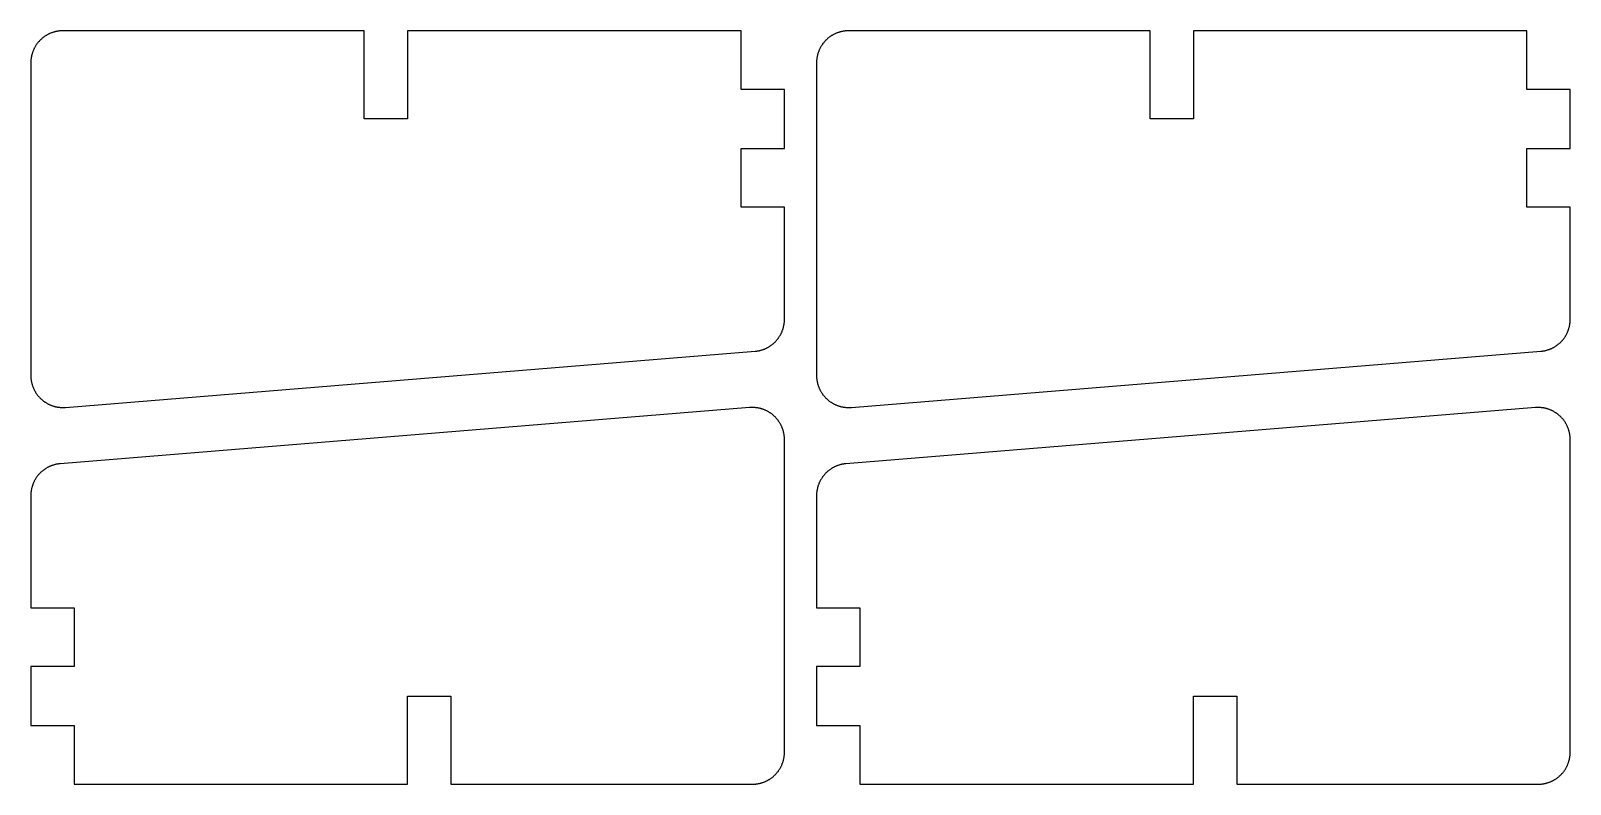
# Model space of a CAD drawing. Header units: metres. Extents: x 20 to 1960, y 15 to 485.
# Drawn here: x 1000 to 1960, y 15 to 485 of the extents above; entities that cross this region are included whole.
import ezdxf

# ---------------------------------------------------------------- set-up
doc = ezdxf.new("R2010")
doc.units = ezdxf.units.M

msp = doc.modelspace()

# ---------------------------------------------------------------- linework, layer by layer
for p, q in [((1006.88, 480.094), (1006.62, 479.863)), ((1007.14, 480.321), (1006.88, 480.094)), ((1007.41, 480.543), (1007.14, 480.321)), ((1007.69, 480.76), (1007.41, 480.543)), ((1007.96, 480.973), (1007.69, 480.76)), ((1008.24, 481.18), (1007.96, 480.973)), ((1008.53, 481.383), (1008.24, 481.18)), ((1008.82, 481.581), (1008.53, 481.383)), ((1009.11, 481.773), (1008.82, 481.581)), ((1009.4, 481.961), (1009.11, 481.773)), ((1009.7, 482.143), (1009.4, 481.961)), ((1010, 482.32), (1009.7, 482.143)), ((1010.3, 482.492), (1010, 482.32)), ((1010.61, 482.659), (1010.3, 482.492)), ((1010.92, 482.82), (1010.61, 482.659)), ((1011.23, 482.976), (1010.92, 482.82)), ((1011.55, 483.126), (1011.23, 482.976)), ((1011.87, 483.271), (1011.55, 483.126)), ((1012.19, 483.41), (1011.87, 483.271)), ((1012.51, 483.544), (1012.19, 483.41)), ((1012.83, 483.672), (1012.51, 483.544)), ((1013.16, 483.794), (1012.83, 483.672)), ((1013.49, 483.91), (1013.16, 483.794)), ((1013.82, 484.021), (1013.49, 483.91)), ((1014.15, 484.126), (1013.82, 484.021)), ((1014.49, 484.225), (1014.15, 484.126)), ((1014.82, 484.319), (1014.49, 484.225)), ((1015.16, 484.406), (1014.82, 484.319)), ((1015.5, 484.487), (1015.16, 484.406)), ((1015.84, 484.563), (1015.5, 484.487)), ((1016.18, 484.633), (1015.84, 484.563)), ((1016.53, 484.696), (1016.18, 484.633)), ((1016.87, 484.754), (1016.53, 484.696)), ((1017.22, 484.805), (1016.87, 484.754)), ((1017.56, 484.851), (1017.22, 484.805)), ((1017.91, 484.89), (1017.56, 484.851)), ((1018.26, 484.924), (1017.91, 484.89)), ((1018.6, 484.951), (1018.26, 484.924)), ((1018.95, 484.973), (1018.6, 484.951)), ((1019.3, 484.988), (1018.95, 484.973)), ((1019.65, 484.997), (1019.3, 484.988)), ((1020, 485), (1019.65, 484.997)), ((1208, 485), (1020, 485)), ((1208, 430), (1208, 485)), ((1443, 485), (1235, 485)), ((1235, 485), (1235, 430)), ((1443, 448.333), (1443, 485)), ((1496.88, 480.094), (1496.62, 479.863)), ((1497.14, 480.321), (1496.88, 480.094)), ((1497.41, 480.543), (1497.14, 480.321)), ((1497.69, 480.76), (1497.41, 480.543)), ((1497.96, 480.973), (1497.69, 480.76)), ((1498.24, 481.18), (1497.96, 480.973)), ((1498.53, 481.383), (1498.24, 481.18)), ((1498.82, 481.581), (1498.53, 481.383)), ((1499.11, 481.773), (1498.82, 481.581)), ((1499.4, 481.961), (1499.11, 481.773)), ((1499.7, 482.143), (1499.4, 481.961)), ((1500, 482.32), (1499.7, 482.143)), ((1500.3, 482.492), (1500, 482.32)), ((1500.61, 482.659), (1500.3, 482.492)), ((1500.92, 482.82), (1500.61, 482.659)), ((1501.23, 482.976), (1500.92, 482.82)), ((1501.55, 483.126), (1501.23, 482.976)), ((1501.87, 483.271), (1501.55, 483.126)), ((1502.19, 483.41), (1501.87, 483.271)), ((1502.51, 483.544), (1502.19, 483.41)), ((1502.83, 483.672), (1502.51, 483.544)), ((1503.16, 483.794), (1502.83, 483.672)), ((1503.49, 483.91), (1503.16, 483.794)), ((1503.82, 484.021), (1503.49, 483.91)), ((1504.15, 484.126), (1503.82, 484.021)), ((1504.49, 484.225), (1504.15, 484.126)), ((1504.82, 484.319), (1504.49, 484.225)), ((1505.16, 484.406), (1504.82, 484.319)), ((1505.5, 484.487), (1505.16, 484.406)), ((1505.84, 484.563), (1505.5, 484.487)), ((1506.18, 484.633), (1505.84, 484.563)), ((1506.53, 484.696), (1506.18, 484.633)), ((1506.87, 484.754), (1506.53, 484.696)), ((1507.22, 484.805), (1506.87, 484.754)), ((1507.56, 484.851), (1507.22, 484.805)), ((1507.91, 484.89), (1507.56, 484.851)), ((1508.26, 484.924), (1507.91, 484.89)), ((1508.6, 484.951), (1508.26, 484.924)), ((1508.95, 484.973), (1508.6, 484.951)), ((1509.3, 484.988), (1508.95, 484.973)), ((1509.65, 484.997), (1509.3, 484.988)), ((1510, 485), (1509.65, 484.997)), ((1698, 485), (1510, 485)), ((1698, 430), (1698, 485)), ((1933, 485), (1725, 485)), ((1725, 485), (1725, 430)), ((1933, 448.333), (1933, 485)), ((1000.77, 470.513), (1000.68, 470.176)), ((1000.87, 470.847), (1000.77, 470.513)), ((1000.98, 471.18), (1000.87, 470.847)), ((1001.09, 471.511), (1000.98, 471.18)), ((1001.21, 471.84), (1001.09, 471.511)), ((1001.33, 472.167), (1001.21, 471.84)), ((1001.46, 472.492), (1001.33, 472.167)), ((1001.59, 472.815), (1001.46, 472.492)), ((1001.73, 473.135), (1001.59, 472.815)), ((1001.87, 473.452), (1001.73, 473.135)), ((1002.02, 473.767), (1001.87, 473.452)), ((1002.18, 474.08), (1002.02, 473.767)), ((1002.34, 474.389), (1002.18, 474.08)), ((1002.51, 474.696), (1002.34, 474.389)), ((1002.68, 475), (1002.51, 474.696)), ((1002.86, 475.301), (1002.68, 475)), ((1003.04, 475.598), (1002.86, 475.301)), ((1003.23, 475.893), (1003.04, 475.598)), ((1003.42, 476.184), (1003.23, 475.893)), ((1003.62, 476.472), (1003.42, 476.184)), ((1003.82, 476.756), (1003.62, 476.472)), ((1004.03, 477.036), (1003.82, 476.756)), ((1004.24, 477.313), (1004.03, 477.036)), ((1004.46, 477.586), (1004.24, 477.313)), ((1004.68, 477.856), (1004.46, 477.586)), ((1004.91, 478.121), (1004.68, 477.856)), ((1005.14, 478.383), (1004.91, 478.121)), ((1005.37, 478.64), (1005.14, 478.383)), ((1005.61, 478.893), (1005.37, 478.64)), ((1005.86, 479.142), (1005.61, 478.893)), ((1006.11, 479.387), (1005.86, 479.142)), ((1006.36, 479.627), (1006.11, 479.387)), ((1006.62, 479.863), (1006.36, 479.627)), ((1490.77, 470.513), (1490.68, 470.176)), ((1490.87, 470.847), (1490.77, 470.513)), ((1490.98, 471.18), (1490.87, 470.847)), ((1491.09, 471.511), (1490.98, 471.18)), ((1491.21, 471.84), (1491.09, 471.511)), ((1491.33, 472.167), (1491.21, 471.84)), ((1491.46, 472.492), (1491.33, 472.167)), ((1491.59, 472.815), (1491.46, 472.492)), ((1491.73, 473.135), (1491.59, 472.815)), ((1491.87, 473.452), (1491.73, 473.135)), ((1492.02, 473.767), (1491.87, 473.452)), ((1492.18, 474.08), (1492.02, 473.767)), ((1492.34, 474.389), (1492.18, 474.08)), ((1492.51, 474.696), (1492.34, 474.389)), ((1492.68, 475), (1492.51, 474.696)), ((1492.86, 475.301), (1492.68, 475)), ((1493.04, 475.598), (1492.86, 475.301)), ((1493.23, 475.893), (1493.04, 475.598)), ((1493.42, 476.184), (1493.23, 475.893)), ((1493.62, 476.472), (1493.42, 476.184)), ((1493.82, 476.756), (1493.62, 476.472)), ((1494.03, 477.036), (1493.82, 476.756)), ((1494.24, 477.313), (1494.03, 477.036)), ((1494.46, 477.586), (1494.24, 477.313)), ((1494.68, 477.856), (1494.46, 477.586)), ((1494.91, 478.121), (1494.68, 477.856)), ((1495.14, 478.383), (1494.91, 478.121)), ((1495.37, 478.64), (1495.14, 478.383)), ((1495.61, 478.893), (1495.37, 478.64)), ((1495.86, 479.142), (1495.61, 478.893)), ((1496.11, 479.387), (1495.86, 479.142)), ((1496.36, 479.627), (1496.11, 479.387)), ((1496.62, 479.863), (1496.36, 479.627)), ((1000.01, 465.698), (1000, 465.349)), ((1000, 465.349), (1000, 465)), ((1000, 465), (1000, 270)), ((1000.03, 466.047), (1000.01, 465.698)), ((1000.05, 466.395), (1000.03, 466.047)), ((1000.08, 466.743), (1000.05, 466.395)), ((1000.11, 467.091), (1000.08, 466.743)), ((1000.15, 467.437), (1000.11, 467.091)), ((1000.19, 467.783), (1000.15, 467.437)), ((1000.25, 468.129), (1000.19, 467.783)), ((1000.3, 468.473), (1000.25, 468.129)), ((1000.37, 468.816), (1000.3, 468.473)), ((1000.44, 469.158), (1000.37, 468.816)), ((1000.51, 469.499), (1000.44, 469.158)), ((1000.59, 469.838), (1000.51, 469.499)), ((1000.68, 470.176), (1000.59, 469.838)), ((1490.01, 465.698), (1490, 465.349)), ((1490, 465.349), (1490, 465)), ((1490, 465), (1490, 270)), ((1490.03, 466.047), (1490.01, 465.698)), ((1490.05, 466.395), (1490.03, 466.047)), ((1490.08, 466.743), (1490.05, 466.395)), ((1490.11, 467.091), (1490.08, 466.743)), ((1490.15, 467.437), (1490.11, 467.091)), ((1490.19, 467.783), (1490.15, 467.437)), ((1490.25, 468.129), (1490.19, 467.783)), ((1490.3, 468.473), (1490.25, 468.129)), ((1490.37, 468.816), (1490.3, 468.473)), ((1490.44, 469.158), (1490.37, 468.816)), ((1490.51, 469.499), (1490.44, 469.158)), ((1490.59, 469.838), (1490.51, 469.499)), ((1490.68, 470.176), (1490.59, 469.838)), ((1470, 448.333), (1443, 448.333)), ((1470, 411.667), (1470, 448.333)), ((1960, 448.333), (1933, 448.333)), ((1960, 411.667), (1960, 448.333)), ((1235, 430), (1208, 430)), ((1725, 430), (1698, 430)), ((1443, 375), (1443, 411.667)), ((1443, 411.667), (1470, 411.667)), ((1933, 375), (1933, 411.667)), ((1933, 411.667), (1960, 411.667)), ((1470, 375), (1443, 375)), ((1470, 305), (1470, 375)), ((1960, 375), (1933, 375)), ((1960, 305), (1960, 375)), ((1468.54, 297.508), (1468.67, 297.833)), ((1468.67, 297.833), (1468.79, 298.16)), ((1468.79, 298.16), (1468.91, 298.489)), ((1468.91, 298.489), (1469.02, 298.82)), ((1469.02, 298.82), (1469.13, 299.153)), ((1469.13, 299.153), (1469.23, 299.487)), ((1469.23, 299.487), (1469.32, 299.824)), ((1469.32, 299.824), (1469.41, 300.162)), ((1469.41, 300.162), (1469.49, 300.501)), ((1469.49, 300.501), (1469.56, 300.842)), ((1469.56, 300.842), (1469.63, 301.184)), ((1469.63, 301.184), (1469.7, 301.527)), ((1469.7, 301.527), (1469.75, 301.871)), ((1469.75, 301.871), (1469.81, 302.217)), ((1469.81, 302.217), (1469.85, 302.563)), ((1469.85, 302.563), (1469.89, 302.909)), ((1469.89, 302.909), (1469.92, 303.257)), ((1469.92, 303.257), (1469.95, 303.605)), ((1469.95, 303.605), (1469.97, 303.953)), ((1469.97, 303.953), (1469.99, 304.302)), ((1469.99, 304.302), (1470, 304.651)), ((1470, 304.651), (1470, 305)), ((1958.54, 297.508), (1958.67, 297.833)), ((1958.67, 297.833), (1958.79, 298.16)), ((1958.79, 298.16), (1958.91, 298.489)), ((1958.91, 298.489), (1959.02, 298.82)), ((1959.02, 298.82), (1959.13, 299.153)), ((1959.13, 299.153), (1959.23, 299.487)), ((1959.23, 299.487), (1959.32, 299.824)), ((1959.32, 299.824), (1959.41, 300.162)), ((1959.41, 300.162), (1959.49, 300.501)), ((1959.49, 300.501), (1959.56, 300.842)), ((1959.56, 300.842), (1959.63, 301.184)), ((1959.63, 301.184), (1959.7, 301.527)), ((1959.7, 301.527), (1959.75, 301.871)), ((1959.75, 301.871), (1959.81, 302.217)), ((1959.81, 302.217), (1959.85, 302.563)), ((1959.85, 302.563), (1959.89, 302.909)), ((1959.89, 302.909), (1959.92, 303.257)), ((1959.92, 303.257), (1959.95, 303.605)), ((1959.95, 303.605), (1959.97, 303.953)), ((1959.97, 303.953), (1959.99, 304.302)), ((1959.99, 304.302), (1960, 304.651)), ((1960, 304.651), (1960, 305)), ((1460.3, 287.857), (1460.6, 288.039)), ((1460.6, 288.039), (1460.89, 288.227)), ((1460.89, 288.227), (1461.18, 288.419)), ((1461.18, 288.419), (1461.47, 288.617)), ((1461.47, 288.617), (1461.76, 288.82)), ((1461.76, 288.82), (1462.04, 289.027)), ((1462.04, 289.027), (1462.31, 289.24)), ((1462.31, 289.24), (1462.59, 289.457)), ((1462.59, 289.457), (1462.86, 289.679)), ((1462.86, 289.679), (1463.12, 289.906)), ((1463.12, 289.906), (1463.38, 290.137)), ((1463.38, 290.137), (1463.64, 290.373)), ((1463.64, 290.373), (1463.89, 290.613)), ((1463.89, 290.613), (1464.14, 290.858)), ((1464.14, 290.858), (1464.39, 291.107)), ((1464.39, 291.107), (1464.63, 291.36)), ((1464.63, 291.36), (1464.86, 291.617)), ((1464.86, 291.617), (1465.09, 291.879)), ((1465.09, 291.879), (1465.32, 292.144)), ((1465.32, 292.144), (1465.54, 292.414)), ((1465.54, 292.414), (1465.76, 292.687)), ((1465.76, 292.687), (1465.97, 292.964)), ((1465.97, 292.964), (1466.18, 293.244)), ((1466.18, 293.244), (1466.38, 293.528)), ((1466.38, 293.528), (1466.58, 293.816)), ((1466.58, 293.816), (1466.77, 294.107)), ((1466.77, 294.107), (1466.96, 294.402)), ((1466.96, 294.402), (1467.14, 294.699)), ((1467.14, 294.699), (1467.32, 295)), ((1467.32, 295), (1467.49, 295.304)), ((1467.49, 295.304), (1467.66, 295.611)), ((1467.66, 295.611), (1467.82, 295.92)), ((1467.82, 295.92), (1467.98, 296.233)), ((1467.98, 296.233), (1468.13, 296.548)), ((1468.13, 296.548), (1468.27, 296.865)), ((1468.27, 296.865), (1468.41, 297.185)), ((1468.41, 297.185), (1468.54, 297.508)), ((1950.3, 287.857), (1950.6, 288.039)), ((1950.6, 288.039), (1950.89, 288.227)), ((1950.89, 288.227), (1951.18, 288.419)), ((1951.18, 288.419), (1951.47, 288.617)), ((1951.47, 288.617), (1951.76, 288.82)), ((1951.76, 288.82), (1952.04, 289.027)), ((1952.04, 289.027), (1952.31, 289.24)), ((1952.31, 289.24), (1952.59, 289.457)), ((1952.59, 289.457), (1952.86, 289.679)), ((1952.86, 289.679), (1953.12, 289.906)), ((1953.12, 289.906), (1953.38, 290.137)), ((1953.38, 290.137), (1953.64, 290.373)), ((1953.64, 290.373), (1953.89, 290.613)), ((1953.89, 290.613), (1954.14, 290.858)), ((1954.14, 290.858), (1954.39, 291.107)), ((1954.39, 291.107), (1954.63, 291.36)), ((1954.63, 291.36), (1954.86, 291.617)), ((1954.86, 291.617), (1955.09, 291.879)), ((1955.09, 291.879), (1955.32, 292.144)), ((1955.32, 292.144), (1955.54, 292.414)), ((1955.54, 292.414), (1955.76, 292.687)), ((1955.76, 292.687), (1955.97, 292.964)), ((1955.97, 292.964), (1956.18, 293.244)), ((1956.18, 293.244), (1956.38, 293.528)), ((1956.38, 293.528), (1956.58, 293.816)), ((1956.58, 293.816), (1956.77, 294.107)), ((1956.77, 294.107), (1956.96, 294.402)), ((1956.96, 294.402), (1957.14, 294.699)), ((1957.14, 294.699), (1957.32, 295)), ((1957.32, 295), (1957.49, 295.304)), ((1957.49, 295.304), (1957.66, 295.611)), ((1957.66, 295.611), (1957.82, 295.92)), ((1957.82, 295.92), (1957.98, 296.233)), ((1957.98, 296.233), (1958.13, 296.548)), ((1958.13, 296.548), (1958.27, 296.865)), ((1958.27, 296.865), (1958.41, 297.185)), ((1958.41, 297.185), (1958.54, 297.508)), ((1021.74, 250.076), (1451.74, 285.076)), ((1451.74, 285.076), (1452.09, 285.11)), ((1452.09, 285.11), (1452.44, 285.149)), ((1452.44, 285.149), (1452.78, 285.195)), ((1452.78, 285.195), (1453.13, 285.246)), ((1453.13, 285.246), (1453.47, 285.304)), ((1453.47, 285.304), (1453.82, 285.367)), ((1453.82, 285.367), (1454.16, 285.437)), ((1454.16, 285.437), (1454.5, 285.513)), ((1454.5, 285.513), (1454.84, 285.594)), ((1454.84, 285.594), (1455.18, 285.681)), ((1455.18, 285.681), (1455.51, 285.775)), ((1455.51, 285.775), (1455.85, 285.874)), ((1455.85, 285.874), (1456.18, 285.979)), ((1456.18, 285.979), (1456.51, 286.09)), ((1456.51, 286.09), (1456.84, 286.206)), ((1456.84, 286.206), (1457.17, 286.328)), ((1457.17, 286.328), (1457.49, 286.456)), ((1457.49, 286.456), (1457.81, 286.59)), ((1457.81, 286.59), (1458.13, 286.729)), ((1458.13, 286.729), (1458.45, 286.874)), ((1458.45, 286.874), (1458.77, 287.024)), ((1458.77, 287.024), (1459.08, 287.18)), ((1459.08, 287.18), (1459.39, 287.341)), ((1459.39, 287.341), (1459.7, 287.508)), ((1459.7, 287.508), (1460, 287.68)), ((1460, 287.68), (1460.3, 287.857)), ((1511.74, 250.076), (1941.74, 285.076)), ((1941.74, 285.076), (1942.09, 285.11)), ((1942.09, 285.11), (1942.44, 285.149)), ((1942.44, 285.149), (1942.78, 285.195)), ((1942.78, 285.195), (1943.13, 285.246)), ((1943.13, 285.246), (1943.47, 285.304)), ((1943.47, 285.304), (1943.82, 285.367)), ((1943.82, 285.367), (1944.16, 285.437)), ((1944.16, 285.437), (1944.5, 285.513)), ((1944.5, 285.513), (1944.84, 285.594)), ((1944.84, 285.594), (1945.18, 285.681)), ((1945.18, 285.681), (1945.51, 285.775)), ((1945.51, 285.775), (1945.85, 285.874)), ((1945.85, 285.874), (1946.18, 285.979)), ((1946.18, 285.979), (1946.51, 286.09)), ((1946.51, 286.09), (1946.84, 286.206)), ((1946.84, 286.206), (1947.17, 286.328)), ((1947.17, 286.328), (1947.49, 286.456)), ((1947.49, 286.456), (1947.81, 286.59)), ((1947.81, 286.59), (1948.13, 286.729)), ((1948.13, 286.729), (1948.45, 286.874)), ((1948.45, 286.874), (1948.77, 287.024)), ((1948.77, 287.024), (1949.08, 287.18)), ((1949.08, 287.18), (1949.39, 287.341)), ((1949.39, 287.341), (1949.7, 287.508)), ((1949.7, 287.508), (1950, 287.68)), ((1950, 287.68), (1950.3, 287.857)), ((1000, 270), (1000, 269.651)), ((1000, 269.651), (1000.01, 269.302)), ((1000.01, 269.302), (1000.03, 268.953)), ((1000.03, 268.953), (1000.05, 268.605)), ((1490, 270), (1490, 269.651)), ((1490, 269.651), (1490.01, 269.302)), ((1490.01, 269.302), (1490.03, 268.953)), ((1490.03, 268.953), (1490.05, 268.605)), ((1000.05, 268.605), (1000.08, 268.257)), ((1000.08, 268.257), (1000.11, 267.909)), ((1000.11, 267.909), (1000.15, 267.563)), ((1000.15, 267.563), (1000.19, 267.217)), ((1000.19, 267.217), (1000.25, 266.871)), ((1000.25, 266.871), (1000.3, 266.527)), ((1000.3, 266.527), (1000.37, 266.184)), ((1000.37, 266.184), (1000.44, 265.842)), ((1000.44, 265.842), (1000.51, 265.501)), ((1000.51, 265.501), (1000.59, 265.162)), ((1000.59, 265.162), (1000.68, 264.824)), ((1000.68, 264.824), (1000.77, 264.487)), ((1000.77, 264.487), (1000.87, 264.153)), ((1000.87, 264.153), (1000.98, 263.82)), ((1000.98, 263.82), (1001.09, 263.489)), ((1001.09, 263.489), (1001.21, 263.16)), ((1001.21, 263.16), (1001.33, 262.833)), ((1001.33, 262.833), (1001.46, 262.508)), ((1001.46, 262.508), (1001.59, 262.185)), ((1001.59, 262.185), (1001.73, 261.865)), ((1001.73, 261.865), (1001.87, 261.548)), ((1001.87, 261.548), (1002.02, 261.233)), ((1002.02, 261.233), (1002.18, 260.92)), ((1002.18, 260.92), (1002.34, 260.611)), ((1002.34, 260.611), (1002.51, 260.304)), ((1002.51, 260.304), (1002.68, 260)), ((1002.68, 260), (1002.86, 259.699)), ((1002.86, 259.699), (1003.04, 259.402)), ((1003.04, 259.402), (1003.23, 259.107)), ((1490.05, 268.605), (1490.08, 268.257)), ((1490.08, 268.257), (1490.11, 267.909)), ((1490.11, 267.909), (1490.15, 267.563)), ((1490.15, 267.563), (1490.19, 267.217)), ((1490.19, 267.217), (1490.25, 266.871)), ((1490.25, 266.871), (1490.3, 266.527)), ((1490.3, 266.527), (1490.37, 266.184)), ((1490.37, 266.184), (1490.44, 265.842)), ((1490.44, 265.842), (1490.51, 265.501)), ((1490.51, 265.501), (1490.59, 265.162)), ((1490.59, 265.162), (1490.68, 264.824)), ((1490.68, 264.824), (1490.77, 264.487)), ((1490.77, 264.487), (1490.87, 264.153)), ((1490.87, 264.153), (1490.98, 263.82)), ((1490.98, 263.82), (1491.09, 263.489)), ((1491.09, 263.489), (1491.21, 263.16)), ((1491.21, 263.16), (1491.33, 262.833)), ((1491.33, 262.833), (1491.46, 262.508)), ((1491.46, 262.508), (1491.59, 262.185)), ((1491.59, 262.185), (1491.73, 261.865)), ((1491.73, 261.865), (1491.87, 261.548)), ((1491.87, 261.548), (1492.02, 261.233)), ((1492.02, 261.233), (1492.18, 260.92)), ((1492.18, 260.92), (1492.34, 260.611)), ((1492.34, 260.611), (1492.51, 260.304)), ((1492.51, 260.304), (1492.68, 260)), ((1492.68, 260), (1492.86, 259.699)), ((1492.86, 259.699), (1493.04, 259.402)), ((1493.04, 259.402), (1493.23, 259.107)), ((1003.23, 259.107), (1003.42, 258.816)), ((1003.42, 258.816), (1003.62, 258.528)), ((1003.62, 258.528), (1003.82, 258.244)), ((1003.82, 258.244), (1004.03, 257.964)), ((1004.03, 257.964), (1004.24, 257.687)), ((1004.24, 257.687), (1004.46, 257.414)), ((1004.46, 257.414), (1004.68, 257.144)), ((1004.68, 257.144), (1004.91, 256.879)), ((1004.91, 256.879), (1005.14, 256.617)), ((1005.14, 256.617), (1005.37, 256.36)), ((1005.37, 256.36), (1005.61, 256.107)), ((1005.61, 256.107), (1005.86, 255.858)), ((1005.86, 255.858), (1006.11, 255.613)), ((1006.11, 255.613), (1006.36, 255.373)), ((1006.36, 255.373), (1006.62, 255.137)), ((1006.62, 255.137), (1006.88, 254.906)), ((1006.88, 254.906), (1007.14, 254.679)), ((1007.14, 254.679), (1007.41, 254.457)), ((1007.41, 254.457), (1007.69, 254.24)), ((1007.69, 254.24), (1007.96, 254.027)), ((1007.96, 254.027), (1008.24, 253.82)), ((1008.24, 253.82), (1008.53, 253.617)), ((1008.53, 253.617), (1008.82, 253.419)), ((1008.82, 253.419), (1009.11, 253.227)), ((1009.11, 253.227), (1009.4, 253.039)), ((1009.4, 253.039), (1009.7, 252.857)), ((1009.7, 252.857), (1010, 252.68)), ((1010, 252.68), (1010.3, 252.508)), ((1010.3, 252.508), (1010.61, 252.341)), ((1010.61, 252.341), (1010.92, 252.18)), ((1010.92, 252.18), (1011.23, 252.024)), ((1011.23, 252.024), (1011.55, 251.874)), ((1011.55, 251.874), (1011.87, 251.729)), ((1011.87, 251.729), (1012.19, 251.59)), ((1012.19, 251.59), (1012.51, 251.456)), ((1012.51, 251.456), (1012.83, 251.328)), ((1012.83, 251.328), (1013.16, 251.206)), ((1013.16, 251.206), (1013.49, 251.09)), ((1013.49, 251.09), (1013.82, 250.979)), ((1013.82, 250.979), (1014.15, 250.874)), ((1014.15, 250.874), (1014.49, 250.775)), ((1014.49, 250.775), (1014.82, 250.681)), ((1014.82, 250.681), (1015.16, 250.594)), ((1015.16, 250.594), (1015.5, 250.513)), ((1015.5, 250.513), (1015.84, 250.437)), ((1015.84, 250.437), (1016.18, 250.367)), ((1016.18, 250.367), (1016.53, 250.304)), ((1016.53, 250.304), (1016.87, 250.246)), ((1016.87, 250.246), (1017.22, 250.195)), ((1017.22, 250.195), (1017.56, 250.149)), ((1017.56, 250.149), (1017.91, 250.11)), ((1017.91, 250.11), (1018.26, 250.076)), ((1018.26, 250.076), (1018.6, 250.049)), ((1448.26, 249.924), (1018.26, 214.924)), ((1018.6, 250.049), (1018.95, 250.027)), ((1018.95, 250.027), (1019.3, 250.012)), ((1019.3, 250.012), (1019.65, 250.003)), ((1019.65, 250.003), (1020, 250)), ((1020, 250), (1020.35, 250.003)), ((1020.35, 250.003), (1020.7, 250.012)), ((1020.7, 250.012), (1021.05, 250.027)), ((1021.05, 250.027), (1021.4, 250.049)), ((1021.4, 250.049), (1021.74, 250.076)), ((1448.6, 249.951), (1448.26, 249.924)), ((1448.95, 249.973), (1448.6, 249.951)), ((1449.3, 249.988), (1448.95, 249.973)), ((1449.65, 249.997), (1449.3, 249.988)), ((1450, 250), (1449.65, 249.997)), ((1450.35, 249.997), (1450, 250)), ((1450.7, 249.988), (1450.35, 249.997)), ((1451.05, 249.973), (1450.7, 249.988)), ((1451.4, 249.951), (1451.05, 249.973)), ((1451.74, 249.924), (1451.4, 249.951)), ((1452.09, 249.89), (1451.74, 249.924)), ((1452.44, 249.851), (1452.09, 249.89)), ((1452.78, 249.805), (1452.44, 249.851)), ((1453.13, 249.754), (1452.78, 249.805)), ((1453.47, 249.696), (1453.13, 249.754)), ((1453.82, 249.633), (1453.47, 249.696)), ((1454.16, 249.563), (1453.82, 249.633)), ((1493.23, 259.107), (1493.42, 258.816)), ((1493.42, 258.816), (1493.62, 258.528)), ((1493.62, 258.528), (1493.82, 258.244)), ((1493.82, 258.244), (1494.03, 257.964)), ((1494.03, 257.964), (1494.24, 257.687)), ((1494.24, 257.687), (1494.46, 257.414)), ((1494.46, 257.414), (1494.68, 257.144)), ((1494.68, 257.144), (1494.91, 256.879)), ((1494.91, 256.879), (1495.14, 256.617)), ((1495.14, 256.617), (1495.37, 256.36)), ((1495.37, 256.36), (1495.61, 256.107)), ((1495.61, 256.107), (1495.86, 255.858)), ((1495.86, 255.858), (1496.11, 255.613)), ((1496.11, 255.613), (1496.36, 255.373)), ((1496.36, 255.373), (1496.62, 255.137)), ((1496.62, 255.137), (1496.88, 254.906)), ((1496.88, 254.906), (1497.14, 254.679)), ((1497.14, 254.679), (1497.41, 254.457)), ((1497.41, 254.457), (1497.69, 254.24)), ((1497.69, 254.24), (1497.96, 254.027)), ((1497.96, 254.027), (1498.24, 253.82)), ((1498.24, 253.82), (1498.53, 253.617)), ((1498.53, 253.617), (1498.82, 253.419)), ((1498.82, 253.419), (1499.11, 253.227)), ((1499.11, 253.227), (1499.4, 253.039)), ((1499.4, 253.039), (1499.7, 252.857)), ((1499.7, 252.857), (1500, 252.68)), ((1500, 252.68), (1500.3, 252.508)), ((1500.3, 252.508), (1500.61, 252.341)), ((1500.61, 252.341), (1500.92, 252.18)), ((1500.92, 252.18), (1501.23, 252.024)), ((1501.23, 252.024), (1501.55, 251.874)), ((1501.55, 251.874), (1501.87, 251.729)), ((1501.87, 251.729), (1502.19, 251.59)), ((1502.19, 251.59), (1502.51, 251.456)), ((1502.51, 251.456), (1502.83, 251.328)), ((1502.83, 251.328), (1503.16, 251.206)), ((1503.16, 251.206), (1503.49, 251.09)), ((1503.49, 251.09), (1503.82, 250.979)), ((1503.82, 250.979), (1504.15, 250.874)), ((1504.15, 250.874), (1504.49, 250.775)), ((1504.49, 250.775), (1504.82, 250.681)), ((1504.82, 250.681), (1505.16, 250.594)), ((1505.16, 250.594), (1505.5, 250.513)), ((1505.5, 250.513), (1505.84, 250.437)), ((1505.84, 250.437), (1506.18, 250.367)), ((1506.18, 250.367), (1506.53, 250.304)), ((1506.53, 250.304), (1506.87, 250.246)), ((1506.87, 250.246), (1507.22, 250.195)), ((1507.22, 250.195), (1507.56, 250.149)), ((1507.56, 250.149), (1507.91, 250.11)), ((1507.91, 250.11), (1508.26, 250.076)), ((1508.26, 250.076), (1508.6, 250.049)), ((1938.26, 249.924), (1508.26, 214.924)), ((1508.6, 250.049), (1508.95, 250.027)), ((1508.95, 250.027), (1509.3, 250.012)), ((1509.3, 250.012), (1509.65, 250.003)), ((1509.65, 250.003), (1510, 250)), ((1510, 250), (1510.35, 250.003)), ((1510.35, 250.003), (1510.7, 250.012)), ((1510.7, 250.012), (1511.05, 250.027)), ((1511.05, 250.027), (1511.4, 250.049)), ((1511.4, 250.049), (1511.74, 250.076)), ((1938.6, 249.951), (1938.26, 249.924)), ((1938.95, 249.973), (1938.6, 249.951)), ((1939.3, 249.988), (1938.95, 249.973)), ((1939.65, 249.997), (1939.3, 249.988)), ((1940, 250), (1939.65, 249.997)), ((1940.35, 249.997), (1940, 250)), ((1940.7, 249.988), (1940.35, 249.997)), ((1941.05, 249.973), (1940.7, 249.988)), ((1941.4, 249.951), (1941.05, 249.973)), ((1941.74, 249.924), (1941.4, 249.951)), ((1942.09, 249.89), (1941.74, 249.924)), ((1942.44, 249.851), (1942.09, 249.89)), ((1942.78, 249.805), (1942.44, 249.851)), ((1943.13, 249.754), (1942.78, 249.805)), ((1943.47, 249.696), (1943.13, 249.754)), ((1943.82, 249.633), (1943.47, 249.696)), ((1944.16, 249.563), (1943.82, 249.633)), ((1454.5, 249.487), (1454.16, 249.563)), ((1454.84, 249.406), (1454.5, 249.487)), ((1455.18, 249.319), (1454.84, 249.406)), ((1455.51, 249.225), (1455.18, 249.319)), ((1455.85, 249.126), (1455.51, 249.225)), ((1456.18, 249.021), (1455.85, 249.126)), ((1456.51, 248.91), (1456.18, 249.021)), ((1456.84, 248.794), (1456.51, 248.91)), ((1457.17, 248.672), (1456.84, 248.794)), ((1457.49, 248.544), (1457.17, 248.672)), ((1457.81, 248.41), (1457.49, 248.544)), ((1458.13, 248.271), (1457.81, 248.41)), ((1458.45, 248.126), (1458.13, 248.271)), ((1458.77, 247.976), (1458.45, 248.126)), ((1459.08, 247.82), (1458.77, 247.976)), ((1459.39, 247.659), (1459.08, 247.82)), ((1459.7, 247.492), (1459.39, 247.659)), ((1460, 247.32), (1459.7, 247.492)), ((1460.3, 247.143), (1460, 247.32)), ((1460.6, 246.961), (1460.3, 247.143)), ((1460.89, 246.773), (1460.6, 246.961)), ((1461.18, 246.581), (1460.89, 246.773)), ((1461.47, 246.383), (1461.18, 246.581)), ((1461.76, 246.18), (1461.47, 246.383)), ((1462.04, 245.973), (1461.76, 246.18)), ((1462.31, 245.76), (1462.04, 245.973)), ((1462.59, 245.543), (1462.31, 245.76)), ((1462.86, 245.321), (1462.59, 245.543)), ((1463.12, 245.094), (1462.86, 245.321)), ((1463.38, 244.863), (1463.12, 245.094)), ((1463.64, 244.627), (1463.38, 244.863)), ((1463.89, 244.387), (1463.64, 244.627)), ((1464.14, 244.142), (1463.89, 244.387)), ((1464.39, 243.893), (1464.14, 244.142)), ((1464.63, 243.64), (1464.39, 243.893)), ((1464.86, 243.383), (1464.63, 243.64)), ((1465.09, 243.121), (1464.86, 243.383)), ((1465.32, 242.856), (1465.09, 243.121)), ((1465.54, 242.586), (1465.32, 242.856)), ((1465.76, 242.313), (1465.54, 242.586)), ((1465.97, 242.036), (1465.76, 242.313)), ((1466.18, 241.756), (1465.97, 242.036)), ((1466.38, 241.472), (1466.18, 241.756)), ((1466.58, 241.184), (1466.38, 241.472)), ((1466.77, 240.893), (1466.58, 241.184)), ((1466.96, 240.598), (1466.77, 240.893)), ((1467.14, 240.301), (1466.96, 240.598)), ((1467.32, 240), (1467.14, 240.301)), ((1467.49, 239.696), (1467.32, 240)), ((1944.5, 249.487), (1944.16, 249.563)), ((1944.84, 249.406), (1944.5, 249.487)), ((1945.18, 249.319), (1944.84, 249.406)), ((1945.51, 249.225), (1945.18, 249.319)), ((1945.85, 249.126), (1945.51, 249.225)), ((1946.18, 249.021), (1945.85, 249.126)), ((1946.51, 248.91), (1946.18, 249.021)), ((1946.84, 248.794), (1946.51, 248.91)), ((1947.17, 248.672), (1946.84, 248.794)), ((1947.49, 248.544), (1947.17, 248.672)), ((1947.81, 248.41), (1947.49, 248.544)), ((1948.13, 248.271), (1947.81, 248.41)), ((1948.45, 248.126), (1948.13, 248.271)), ((1948.77, 247.976), (1948.45, 248.126)), ((1949.08, 247.82), (1948.77, 247.976)), ((1949.39, 247.659), (1949.08, 247.82)), ((1949.7, 247.492), (1949.39, 247.659)), ((1950, 247.32), (1949.7, 247.492)), ((1950.3, 247.143), (1950, 247.32)), ((1950.6, 246.961), (1950.3, 247.143)), ((1950.89, 246.773), (1950.6, 246.961)), ((1951.18, 246.581), (1950.89, 246.773)), ((1951.47, 246.383), (1951.18, 246.581)), ((1951.76, 246.18), (1951.47, 246.383)), ((1952.04, 245.973), (1951.76, 246.18)), ((1952.31, 245.76), (1952.04, 245.973)), ((1952.59, 245.543), (1952.31, 245.76)), ((1952.86, 245.321), (1952.59, 245.543)), ((1953.12, 245.094), (1952.86, 245.321)), ((1953.38, 244.863), (1953.12, 245.094)), ((1953.64, 244.627), (1953.38, 244.863)), ((1953.89, 244.387), (1953.64, 244.627)), ((1954.14, 244.142), (1953.89, 244.387)), ((1954.39, 243.893), (1954.14, 244.142)), ((1954.63, 243.64), (1954.39, 243.893)), ((1954.86, 243.383), (1954.63, 243.64)), ((1955.09, 243.121), (1954.86, 243.383)), ((1955.32, 242.856), (1955.09, 243.121)), ((1955.54, 242.586), (1955.32, 242.856)), ((1955.76, 242.313), (1955.54, 242.586)), ((1955.97, 242.036), (1955.76, 242.313)), ((1956.18, 241.756), (1955.97, 242.036)), ((1956.38, 241.472), (1956.18, 241.756)), ((1956.58, 241.184), (1956.38, 241.472)), ((1956.77, 240.893), (1956.58, 241.184)), ((1956.96, 240.598), (1956.77, 240.893)), ((1957.14, 240.301), (1956.96, 240.598)), ((1957.32, 240), (1957.14, 240.301)), ((1957.49, 239.696), (1957.32, 240)), ((1467.66, 239.389), (1467.49, 239.696)), ((1467.82, 239.08), (1467.66, 239.389)), ((1467.98, 238.767), (1467.82, 239.08)), ((1468.13, 238.452), (1467.98, 238.767)), ((1468.27, 238.135), (1468.13, 238.452)), ((1468.41, 237.815), (1468.27, 238.135)), ((1468.54, 237.492), (1468.41, 237.815)), ((1468.67, 237.167), (1468.54, 237.492)), ((1468.79, 236.84), (1468.67, 237.167)), ((1468.91, 236.511), (1468.79, 236.84)), ((1469.02, 236.18), (1468.91, 236.511)), ((1469.13, 235.847), (1469.02, 236.18)), ((1469.23, 235.513), (1469.13, 235.847)), ((1469.32, 235.176), (1469.23, 235.513)), ((1469.41, 234.838), (1469.32, 235.176)), ((1469.49, 234.499), (1469.41, 234.838)), ((1469.56, 234.158), (1469.49, 234.499)), ((1469.63, 233.816), (1469.56, 234.158)), ((1469.7, 233.473), (1469.63, 233.816)), ((1469.75, 233.129), (1469.7, 233.473)), ((1469.81, 232.783), (1469.75, 233.129)), ((1469.85, 232.437), (1469.81, 232.783)), ((1469.89, 232.091), (1469.85, 232.437)), ((1469.92, 231.743), (1469.89, 232.091)), ((1469.95, 231.395), (1469.92, 231.743)), ((1469.97, 231.047), (1469.95, 231.395)), ((1469.99, 230.698), (1469.97, 231.047)), ((1470, 230.349), (1469.99, 230.698)), ((1957.66, 239.389), (1957.49, 239.696)), ((1957.82, 239.08), (1957.66, 239.389)), ((1957.98, 238.767), (1957.82, 239.08)), ((1958.13, 238.452), (1957.98, 238.767)), ((1958.27, 238.135), (1958.13, 238.452)), ((1958.41, 237.815), (1958.27, 238.135)), ((1958.54, 237.492), (1958.41, 237.815)), ((1958.67, 237.167), (1958.54, 237.492)), ((1958.79, 236.84), (1958.67, 237.167)), ((1958.91, 236.511), (1958.79, 236.84)), ((1959.02, 236.18), (1958.91, 236.511)), ((1959.13, 235.847), (1959.02, 236.18)), ((1959.23, 235.513), (1959.13, 235.847)), ((1959.32, 235.176), (1959.23, 235.513)), ((1959.41, 234.838), (1959.32, 235.176)), ((1959.49, 234.499), (1959.41, 234.838)), ((1959.56, 234.158), (1959.49, 234.499)), ((1959.63, 233.816), (1959.56, 234.158)), ((1959.7, 233.473), (1959.63, 233.816)), ((1959.75, 233.129), (1959.7, 233.473)), ((1959.81, 232.783), (1959.75, 233.129)), ((1959.85, 232.437), (1959.81, 232.783)), ((1959.89, 232.091), (1959.85, 232.437)), ((1959.92, 231.743), (1959.89, 232.091)), ((1959.95, 231.395), (1959.92, 231.743)), ((1959.97, 231.047), (1959.95, 231.395)), ((1959.99, 230.698), (1959.97, 231.047)), ((1960, 230.349), (1959.99, 230.698)), ((1470, 230), (1470, 230.349)), ((1470, 35), (1470, 230)), ((1960, 230), (1960, 230.349)), ((1960, 35), (1960, 230)), ((1008.53, 211.383), (1008.24, 211.18)), ((1008.82, 211.581), (1008.53, 211.383)), ((1009.11, 211.773), (1008.82, 211.581)), ((1009.4, 211.961), (1009.11, 211.773)), ((1009.7, 212.143), (1009.4, 211.961)), ((1010, 212.32), (1009.7, 212.143)), ((1010.3, 212.492), (1010, 212.32)), ((1010.61, 212.659), (1010.3, 212.492)), ((1010.92, 212.82), (1010.61, 212.659)), ((1011.23, 212.976), (1010.92, 212.82)), ((1011.55, 213.126), (1011.23, 212.976)), ((1011.87, 213.271), (1011.55, 213.126)), ((1012.19, 213.41), (1011.87, 213.271)), ((1012.51, 213.544), (1012.19, 213.41)), ((1012.83, 213.672), (1012.51, 213.544)), ((1013.16, 213.794), (1012.83, 213.672)), ((1013.49, 213.91), (1013.16, 213.794)), ((1013.82, 214.021), (1013.49, 213.91)), ((1014.15, 214.126), (1013.82, 214.021)), ((1014.49, 214.225), (1014.15, 214.126)), ((1014.82, 214.319), (1014.49, 214.225)), ((1015.16, 214.406), (1014.82, 214.319)), ((1015.5, 214.487), (1015.16, 214.406)), ((1015.84, 214.563), (1015.5, 214.487)), ((1016.18, 214.633), (1015.84, 214.563)), ((1016.53, 214.696), (1016.18, 214.633)), ((1016.87, 214.754), (1016.53, 214.696)), ((1017.22, 214.805), (1016.87, 214.754)), ((1017.56, 214.851), (1017.22, 214.805)), ((1017.91, 214.89), (1017.56, 214.851)), ((1018.26, 214.924), (1017.91, 214.89)), ((1498.53, 211.383), (1498.24, 211.18)), ((1498.82, 211.581), (1498.53, 211.383)), ((1499.11, 211.773), (1498.82, 211.581)), ((1499.4, 211.961), (1499.11, 211.773)), ((1499.7, 212.143), (1499.4, 211.961)), ((1500, 212.32), (1499.7, 212.143)), ((1500.3, 212.492), (1500, 212.32)), ((1500.61, 212.659), (1500.3, 212.492)), ((1500.92, 212.82), (1500.61, 212.659)), ((1501.23, 212.976), (1500.92, 212.82)), ((1501.55, 213.126), (1501.23, 212.976)), ((1501.87, 213.271), (1501.55, 213.126)), ((1502.19, 213.41), (1501.87, 213.271)), ((1502.51, 213.544), (1502.19, 213.41)), ((1502.83, 213.672), (1502.51, 213.544)), ((1503.16, 213.794), (1502.83, 213.672)), ((1503.49, 213.91), (1503.16, 213.794)), ((1503.82, 214.021), (1503.49, 213.91)), ((1504.15, 214.126), (1503.82, 214.021)), ((1504.49, 214.225), (1504.15, 214.126)), ((1504.82, 214.319), (1504.49, 214.225)), ((1505.16, 214.406), (1504.82, 214.319)), ((1505.5, 214.487), (1505.16, 214.406)), ((1505.84, 214.563), (1505.5, 214.487)), ((1506.18, 214.633), (1505.84, 214.563)), ((1506.53, 214.696), (1506.18, 214.633)), ((1506.87, 214.754), (1506.53, 214.696)), ((1507.22, 214.805), (1506.87, 214.754)), ((1507.56, 214.851), (1507.22, 214.805)), ((1507.91, 214.89), (1507.56, 214.851)), ((1508.26, 214.924), (1507.91, 214.89)), ((1001.21, 201.84), (1001.09, 201.511)), ((1001.33, 202.167), (1001.21, 201.84)), ((1001.46, 202.492), (1001.33, 202.167)), ((1001.59, 202.815), (1001.46, 202.492)), ((1001.73, 203.135), (1001.59, 202.815)), ((1001.87, 203.452), (1001.73, 203.135)), ((1002.02, 203.767), (1001.87, 203.452)), ((1002.18, 204.08), (1002.02, 203.767)), ((1002.34, 204.389), (1002.18, 204.08)), ((1002.51, 204.696), (1002.34, 204.389)), ((1002.68, 205), (1002.51, 204.696)), ((1002.86, 205.301), (1002.68, 205)), ((1003.04, 205.598), (1002.86, 205.301)), ((1003.23, 205.893), (1003.04, 205.598)), ((1003.42, 206.184), (1003.23, 205.893)), ((1003.62, 206.472), (1003.42, 206.184)), ((1003.82, 206.756), (1003.62, 206.472)), ((1004.03, 207.036), (1003.82, 206.756)), ((1004.24, 207.313), (1004.03, 207.036)), ((1004.46, 207.586), (1004.24, 207.313)), ((1004.68, 207.856), (1004.46, 207.586)), ((1004.91, 208.121), (1004.68, 207.856)), ((1005.14, 208.383), (1004.91, 208.121)), ((1005.37, 208.64), (1005.14, 208.383)), ((1005.61, 208.893), (1005.37, 208.64)), ((1005.86, 209.142), (1005.61, 208.893)), ((1006.11, 209.387), (1005.86, 209.142)), ((1006.36, 209.627), (1006.11, 209.387)), ((1006.62, 209.863), (1006.36, 209.627)), ((1006.88, 210.094), (1006.62, 209.863)), ((1007.14, 210.321), (1006.88, 210.094)), ((1007.41, 210.543), (1007.14, 210.321)), ((1007.69, 210.76), (1007.41, 210.543)), ((1007.96, 210.973), (1007.69, 210.76)), ((1008.24, 211.18), (1007.96, 210.973)), ((1491.21, 201.84), (1491.09, 201.511)), ((1491.33, 202.167), (1491.21, 201.84)), ((1491.46, 202.492), (1491.33, 202.167)), ((1491.59, 202.815), (1491.46, 202.492)), ((1491.73, 203.135), (1491.59, 202.815)), ((1491.87, 203.452), (1491.73, 203.135)), ((1492.02, 203.767), (1491.87, 203.452)), ((1492.18, 204.08), (1492.02, 203.767)), ((1492.34, 204.389), (1492.18, 204.08)), ((1492.51, 204.696), (1492.34, 204.389)), ((1492.68, 205), (1492.51, 204.696)), ((1492.86, 205.301), (1492.68, 205)), ((1493.04, 205.598), (1492.86, 205.301)), ((1493.23, 205.893), (1493.04, 205.598)), ((1493.42, 206.184), (1493.23, 205.893)), ((1493.62, 206.472), (1493.42, 206.184)), ((1493.82, 206.756), (1493.62, 206.472)), ((1494.03, 207.036), (1493.82, 206.756)), ((1494.24, 207.313), (1494.03, 207.036)), ((1494.46, 207.586), (1494.24, 207.313)), ((1494.68, 207.856), (1494.46, 207.586)), ((1494.91, 208.121), (1494.68, 207.856)), ((1495.14, 208.383), (1494.91, 208.121)), ((1495.37, 208.64), (1495.14, 208.383)), ((1495.61, 208.893), (1495.37, 208.64)), ((1495.86, 209.142), (1495.61, 208.893)), ((1496.11, 209.387), (1495.86, 209.142)), ((1496.36, 209.627), (1496.11, 209.387)), ((1496.62, 209.863), (1496.36, 209.627)), ((1496.88, 210.094), (1496.62, 209.863)), ((1497.14, 210.321), (1496.88, 210.094)), ((1497.41, 210.543), (1497.14, 210.321)), ((1497.69, 210.76), (1497.41, 210.543)), ((1497.96, 210.973), (1497.69, 210.76)), ((1498.24, 211.18), (1497.96, 210.973)), ((1000.01, 195.698), (1000, 195.349)), ((1000, 195.349), (1000, 195)), ((1000, 195), (1000, 125)), ((1000.03, 196.047), (1000.01, 195.698)), ((1000.05, 196.395), (1000.03, 196.047)), ((1000.08, 196.743), (1000.05, 196.395)), ((1000.11, 197.091), (1000.08, 196.743)), ((1000.15, 197.437), (1000.11, 197.091)), ((1000.19, 197.783), (1000.15, 197.437)), ((1000.25, 198.129), (1000.19, 197.783)), ((1000.3, 198.473), (1000.25, 198.129)), ((1000.37, 198.816), (1000.3, 198.473)), ((1000.44, 199.158), (1000.37, 198.816)), ((1000.51, 199.499), (1000.44, 199.158)), ((1000.59, 199.838), (1000.51, 199.499)), ((1000.68, 200.176), (1000.59, 199.838)), ((1000.77, 200.513), (1000.68, 200.176)), ((1000.87, 200.847), (1000.77, 200.513)), ((1000.98, 201.18), (1000.87, 200.847)), ((1001.09, 201.511), (1000.98, 201.18)), ((1490.01, 195.698), (1490, 195.349)), ((1490, 195.349), (1490, 195)), ((1490, 195), (1490, 125)), ((1490.03, 196.047), (1490.01, 195.698)), ((1490.05, 196.395), (1490.03, 196.047)), ((1490.08, 196.743), (1490.05, 196.395)), ((1490.11, 197.091), (1490.08, 196.743)), ((1490.15, 197.437), (1490.11, 197.091)), ((1490.19, 197.783), (1490.15, 197.437)), ((1490.25, 198.129), (1490.19, 197.783)), ((1490.3, 198.473), (1490.25, 198.129)), ((1490.37, 198.816), (1490.3, 198.473)), ((1490.44, 199.158), (1490.37, 198.816)), ((1490.51, 199.499), (1490.44, 199.158)), ((1490.59, 199.838), (1490.51, 199.499)), ((1490.68, 200.176), (1490.59, 199.838)), ((1490.77, 200.513), (1490.68, 200.176)), ((1490.87, 200.847), (1490.77, 200.513)), ((1490.98, 201.18), (1490.87, 200.847)), ((1491.09, 201.511), (1490.98, 201.18)), ((1000, 125), (1027, 125)), ((1027, 125), (1027, 88.3333)), ((1490, 125), (1517, 125)), ((1517, 125), (1517, 88.3333)), ((1027, 88.3333), (1000, 88.3333)), ((1000, 88.3333), (1000, 51.6667)), ((1517, 88.3333), (1490, 88.3333)), ((1490, 88.3333), (1490, 51.6667)), ((1235, 70), (1262, 70)), ((1235, 15), (1235, 70)), ((1262, 70), (1262, 15)), ((1725, 70), (1752, 70)), ((1725, 15), (1725, 70)), ((1752, 70), (1752, 15)), ((1000, 51.6667), (1027, 51.6667)), ((1027, 51.6667), (1027, 15)), ((1490, 51.6667), (1517, 51.6667)), ((1517, 51.6667), (1517, 15)), ((1468.91, 28.4886), (1469.02, 28.8197)), ((1469.02, 28.8197), (1469.13, 29.1526)), ((1469.13, 29.1526), (1469.23, 29.4872)), ((1469.23, 29.4872), (1469.32, 29.8236)), ((1469.32, 29.8236), (1469.41, 30.1616)), ((1469.41, 30.1616), (1469.49, 30.501)), ((1469.49, 30.501), (1469.56, 30.8418)), ((1469.56, 30.8418), (1469.63, 31.1838)), ((1469.63, 31.1838), (1469.7, 31.527)), ((1469.7, 31.527), (1469.75, 31.8713)), ((1469.75, 31.8713), (1469.81, 32.2165)), ((1469.81, 32.2165), (1469.85, 32.5626)), ((1469.85, 32.5626), (1469.89, 32.9094)), ((1469.89, 32.9094), (1469.92, 33.2569)), ((1469.92, 33.2569), (1469.95, 33.6049)), ((1469.95, 33.6049), (1469.97, 33.9533)), ((1469.97, 33.9533), (1469.99, 34.302)), ((1469.99, 34.302), (1470, 34.6509)), ((1470, 34.6509), (1470, 35)), ((1958.91, 28.4886), (1959.02, 28.8197)), ((1959.02, 28.8197), (1959.13, 29.1526)), ((1959.13, 29.1526), (1959.23, 29.4872)), ((1959.23, 29.4872), (1959.32, 29.8236)), ((1959.32, 29.8236), (1959.41, 30.1616)), ((1959.41, 30.1616), (1959.49, 30.501)), ((1959.49, 30.501), (1959.56, 30.8418)), ((1959.56, 30.8418), (1959.63, 31.1838)), ((1959.63, 31.1838), (1959.7, 31.527)), ((1959.7, 31.527), (1959.75, 31.8713)), ((1959.75, 31.8713), (1959.81, 32.2165)), ((1959.81, 32.2165), (1959.85, 32.5626)), ((1959.85, 32.5626), (1959.89, 32.9094)), ((1959.89, 32.9094), (1959.92, 33.2569)), ((1959.92, 33.2569), (1959.95, 33.6049)), ((1959.95, 33.6049), (1959.97, 33.9533)), ((1959.97, 33.9533), (1959.99, 34.302)), ((1959.99, 34.302), (1960, 34.6509)), ((1960, 34.6509), (1960, 35)), ((1462.04, 19.0273), (1462.31, 19.2398)), ((1462.31, 19.2398), (1462.59, 19.4571)), ((1462.59, 19.4571), (1462.86, 19.6791)), ((1462.86, 19.6791), (1463.12, 19.9058)), ((1463.12, 19.9058), (1463.38, 20.1371)), ((1463.38, 20.1371), (1463.64, 20.3729)), ((1463.64, 20.3729), (1463.89, 20.6132)), ((1463.89, 20.6132), (1464.14, 20.8578)), ((1464.14, 20.8578), (1464.39, 21.1068)), ((1464.39, 21.1068), (1464.63, 21.36)), ((1464.63, 21.36), (1464.86, 21.6174)), ((1464.86, 21.6174), (1465.09, 21.8788)), ((1465.09, 21.8788), (1465.32, 22.1442)), ((1465.32, 22.1442), (1465.54, 22.4136)), ((1465.54, 22.4136), (1465.76, 22.6868)), ((1465.76, 22.6868), (1465.97, 22.9637)), ((1465.97, 22.9637), (1466.18, 23.2443)), ((1466.18, 23.2443), (1466.38, 23.5285)), ((1466.38, 23.5285), (1466.58, 23.8161)), ((1466.58, 23.8161), (1466.77, 24.1072)), ((1466.77, 24.1072), (1466.96, 24.4016)), ((1466.96, 24.4016), (1467.14, 24.6992)), ((1467.14, 24.6992), (1467.32, 25)), ((1467.32, 25), (1467.49, 25.3038)), ((1467.49, 25.3038), (1467.66, 25.6106)), ((1467.66, 25.6106), (1467.82, 25.9202)), ((1467.82, 25.9202), (1467.98, 26.2326)), ((1467.98, 26.2326), (1468.13, 26.5476)), ((1468.13, 26.5476), (1468.27, 26.8653)), ((1468.27, 26.8653), (1468.41, 27.1854)), ((1468.41, 27.1854), (1468.54, 27.5079)), ((1468.54, 27.5079), (1468.67, 27.8326)), ((1468.67, 27.8326), (1468.79, 28.1596)), ((1468.79, 28.1596), (1468.91, 28.4886)), ((1952.04, 19.0273), (1952.31, 19.2398)), ((1952.31, 19.2398), (1952.59, 19.4571)), ((1952.59, 19.4571), (1952.86, 19.6791)), ((1952.86, 19.6791), (1953.12, 19.9058)), ((1953.12, 19.9058), (1953.38, 20.1371)), ((1953.38, 20.1371), (1953.64, 20.3729)), ((1953.64, 20.3729), (1953.89, 20.6132)), ((1953.89, 20.6132), (1954.14, 20.8578)), ((1954.14, 20.8578), (1954.39, 21.1068)), ((1954.39, 21.1068), (1954.63, 21.36)), ((1954.63, 21.36), (1954.86, 21.6174)), ((1954.86, 21.6174), (1955.09, 21.8788)), ((1955.09, 21.8788), (1955.32, 22.1442)), ((1955.32, 22.1442), (1955.54, 22.4136)), ((1955.54, 22.4136), (1955.76, 22.6868)), ((1955.76, 22.6868), (1955.97, 22.9637)), ((1955.97, 22.9637), (1956.18, 23.2443)), ((1956.18, 23.2443), (1956.38, 23.5285)), ((1956.38, 23.5285), (1956.58, 23.8161)), ((1956.58, 23.8161), (1956.77, 24.1072)), ((1956.77, 24.1072), (1956.96, 24.4016)), ((1956.96, 24.4016), (1957.14, 24.6992)), ((1957.14, 24.6992), (1957.32, 25)), ((1957.32, 25), (1957.49, 25.3038)), ((1957.49, 25.3038), (1957.66, 25.6106)), ((1957.66, 25.6106), (1957.82, 25.9202)), ((1957.82, 25.9202), (1957.98, 26.2326)), ((1957.98, 26.2326), (1958.13, 26.5476)), ((1958.13, 26.5476), (1958.27, 26.8653)), ((1958.27, 26.8653), (1958.41, 27.1854)), ((1958.41, 27.1854), (1958.54, 27.5079)), ((1958.54, 27.5079), (1958.67, 27.8326)), ((1958.67, 27.8326), (1958.79, 28.1596)), ((1958.79, 28.1596), (1958.91, 28.4886)), ((1027, 15), (1235, 15)), ((1262, 15), (1450, 15)), ((1450, 15), (1450.35, 15.003)), ((1450.35, 15.003), (1450.7, 15.0122)), ((1450.7, 15.0122), (1451.05, 15.0274)), ((1451.05, 15.0274), (1451.4, 15.0487)), ((1451.4, 15.0487), (1451.74, 15.0761)), ((1451.74, 15.0761), (1452.09, 15.1096)), ((1452.09, 15.1096), (1452.44, 15.1491)), ((1452.44, 15.1491), (1452.78, 15.1946)), ((1452.78, 15.1946), (1453.13, 15.2462)), ((1453.13, 15.2462), (1453.47, 15.3038)), ((1453.47, 15.3038), (1453.82, 15.3674)), ((1453.82, 15.3674), (1454.16, 15.437)), ((1454.16, 15.437), (1454.5, 15.5126)), ((1454.5, 15.5126), (1454.84, 15.5941)), ((1454.84, 15.5941), (1455.18, 15.6815)), ((1455.18, 15.6815), (1455.51, 15.7748)), ((1455.51, 15.7748), (1455.85, 15.8739)), ((1455.85, 15.8739), (1456.18, 15.9789)), ((1456.18, 15.9789), (1456.51, 16.0896)), ((1456.51, 16.0896), (1456.84, 16.2061)), ((1456.84, 16.2061), (1457.17, 16.3284)), ((1457.17, 16.3284), (1457.49, 16.4563)), ((1457.49, 16.4563), (1457.81, 16.5899)), ((1457.81, 16.5899), (1458.13, 16.7291)), ((1458.13, 16.7291), (1458.45, 16.8738)), ((1458.45, 16.8738), (1458.77, 17.0241)), ((1458.77, 17.0241), (1459.08, 17.1799)), ((1459.08, 17.1799), (1459.39, 17.341)), ((1459.39, 17.341), (1459.7, 17.5076)), ((1459.7, 17.5076), (1460, 17.6795)), ((1460, 17.6795), (1460.3, 17.8566)), ((1460.3, 17.8566), (1460.6, 18.039)), ((1460.6, 18.039), (1460.89, 18.2266)), ((1460.89, 18.2266), (1461.18, 18.4192)), ((1461.18, 18.4192), (1461.47, 18.617)), ((1461.47, 18.617), (1461.76, 18.8197)), ((1461.76, 18.8197), (1462.04, 19.0273)), ((1517, 15), (1725, 15)), ((1752, 15), (1940, 15)), ((1940, 15), (1940.35, 15.003)), ((1940.35, 15.003), (1940.7, 15.0122)), ((1940.7, 15.0122), (1941.05, 15.0274)), ((1941.05, 15.0274), (1941.4, 15.0487)), ((1941.4, 15.0487), (1941.74, 15.0761)), ((1941.74, 15.0761), (1942.09, 15.1096)), ((1942.09, 15.1096), (1942.44, 15.1491)), ((1942.44, 15.1491), (1942.78, 15.1946)), ((1942.78, 15.1946), (1943.13, 15.2462)), ((1943.13, 15.2462), (1943.47, 15.3038)), ((1943.47, 15.3038), (1943.82, 15.3674)), ((1943.82, 15.3674), (1944.16, 15.437)), ((1944.16, 15.437), (1944.5, 15.5126)), ((1944.5, 15.5126), (1944.84, 15.5941)), ((1944.84, 15.5941), (1945.18, 15.6815)), ((1945.18, 15.6815), (1945.51, 15.7748)), ((1945.51, 15.7748), (1945.85, 15.8739)), ((1945.85, 15.8739), (1946.18, 15.9789)), ((1946.18, 15.9789), (1946.51, 16.0896)), ((1946.51, 16.0896), (1946.84, 16.2061)), ((1946.84, 16.2061), (1947.17, 16.3284)), ((1947.17, 16.3284), (1947.49, 16.4563)), ((1947.49, 16.4563), (1947.81, 16.5899)), ((1947.81, 16.5899), (1948.13, 16.7291)), ((1948.13, 16.7291), (1948.45, 16.8738)), ((1948.45, 16.8738), (1948.77, 17.0241)), ((1948.77, 17.0241), (1949.08, 17.1799)), ((1949.08, 17.1799), (1949.39, 17.341)), ((1949.39, 17.341), (1949.7, 17.5076)), ((1949.7, 17.5076), (1950, 17.6795)), ((1950, 17.6795), (1950.3, 17.8566)), ((1950.3, 17.8566), (1950.6, 18.039)), ((1950.6, 18.039), (1950.89, 18.2266)), ((1950.89, 18.2266), (1951.18, 18.4192)), ((1951.18, 18.4192), (1951.47, 18.617)), ((1951.47, 18.617), (1951.76, 18.8197)), ((1951.76, 18.8197), (1952.04, 19.0273))]:
    msp.add_line(p, q)

doc.saveas('drawing.dxf')
